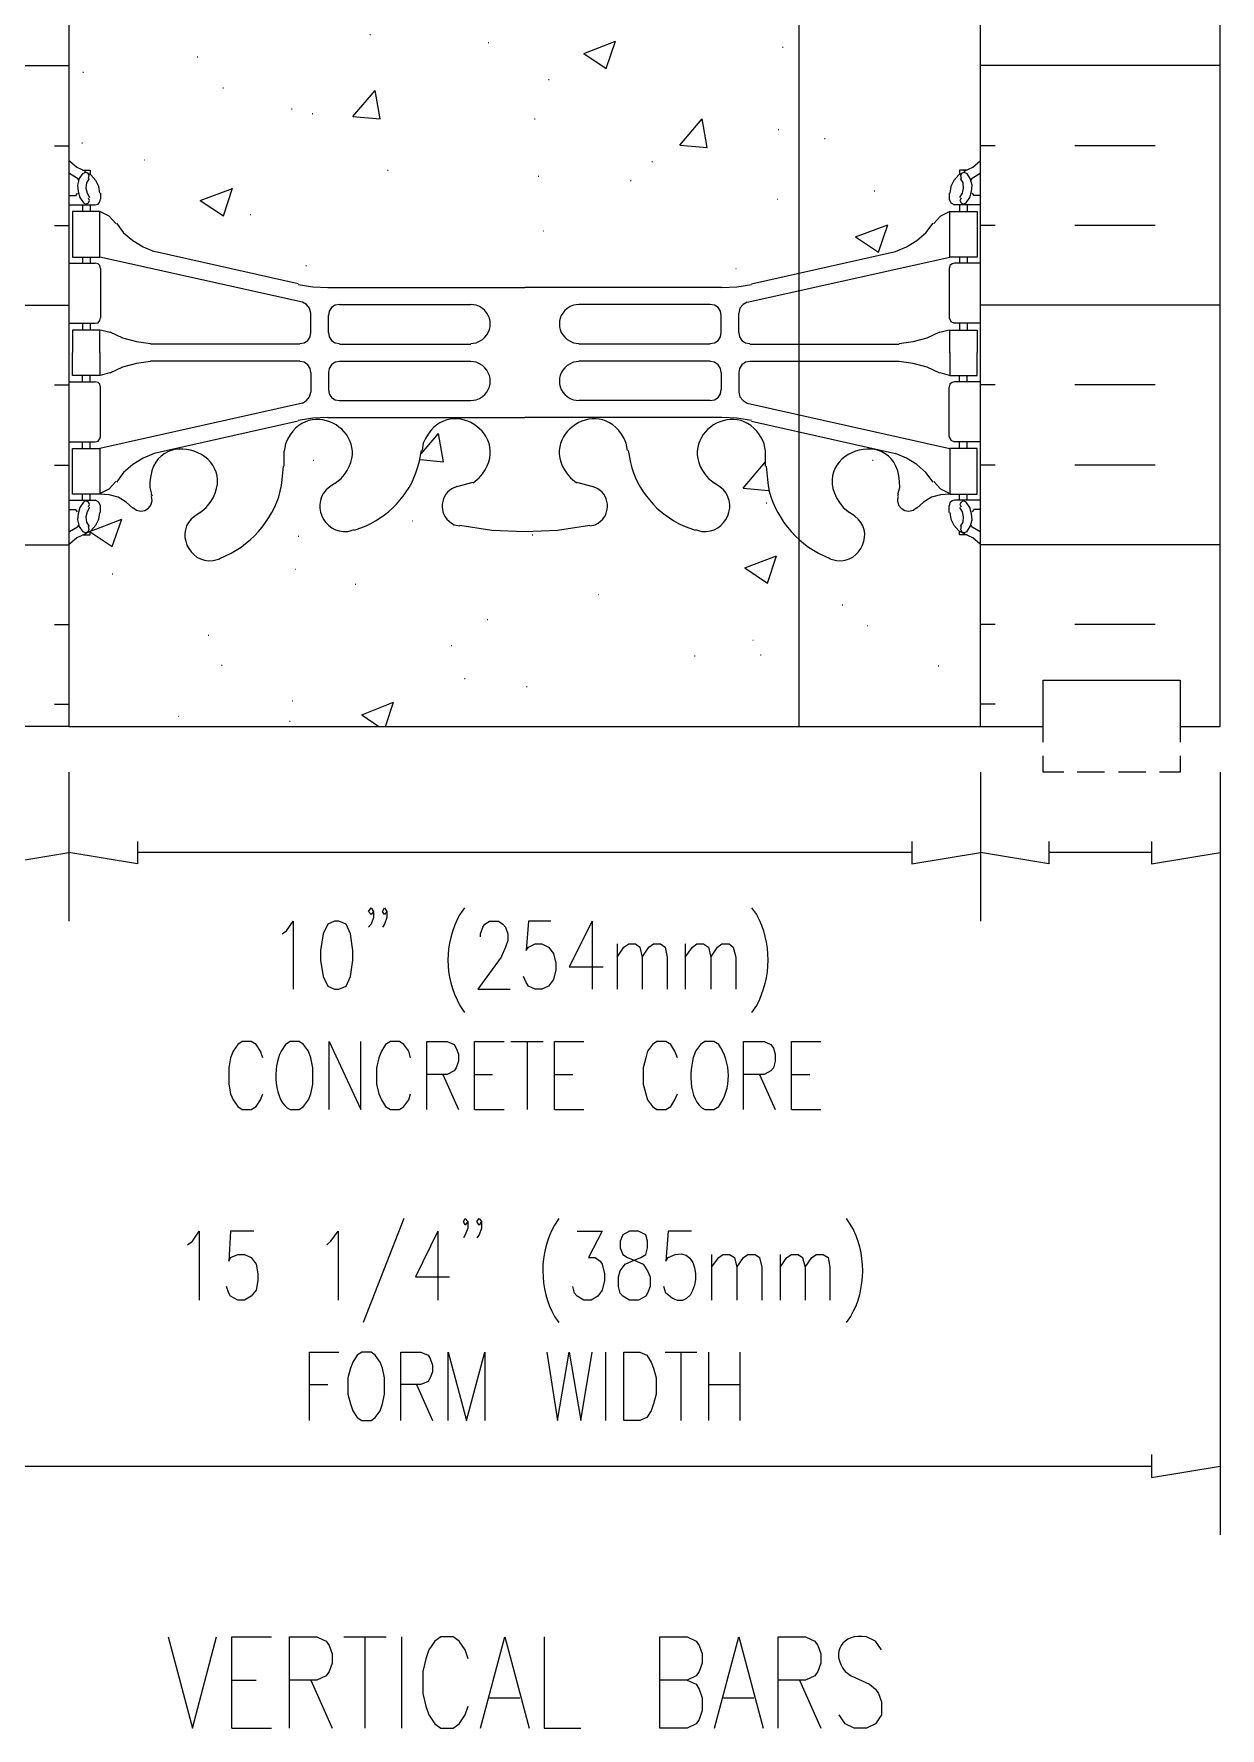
# Model space of a CAD drawing. Header units: millimetres. Extents: x 14 to 201, y 16 to 268.
# Drawn here: x 43.9 to 85.2, y 73.6 to 132.5 of the extents above; entities that cross this region are included whole.
import ezdxf

# ---------------------------------------------------------------- set-up
doc = ezdxf.new("R2010")
doc.units = ezdxf.units.MM
doc.layers.get('0').update_dxf_attribs({"linetype": 'CONTINUOUS'})

msp = doc.modelspace()

# ---------------------------------------------------------------- linework, layer by layer
at = {"color": 0}
for p, q in [((70.5693, 222.736), (70.5693, 108.436)), ((45.1485, 165.586), (45.1485, 108.416)), ((76.8985, 108.416), (76.8985, 165.586)), ((85.2385, 108.416), (85.2385, 165.586)), ((45.1693, 128.101), (45.4244, 127.889)), ((76.623, 127.889), (76.878, 128.101)), ((45.1693, 127.678), (45.4448, 127.508)), ((45.4244, 127.889), (45.7207, 127.742)), ((45.4875, 127.423), (45.4448, 127.508)), ((45.5083, 127.486), (45.4448, 127.254)), ((45.635, 127.678), (45.5083, 127.486)), ((45.6145, 127.783), (45.8886, 127.783)), ((45.7207, 127.699), (45.6145, 127.656)), ((45.9109, 127.613), (45.6985, 127.719)), ((45.8047, 127.678), (45.7207, 127.699)), ((45.8474, 127.486), (45.762, 127.339)), ((45.8474, 127.593), (45.8047, 127.678)), ((45.8251, 127.486), (45.8474, 127.593)), ((45.8886, 127.783), (45.8886, 127.656)), ((46.0802, 127.423), (45.9109, 127.613)), ((46.1864, 127.212), (46.0802, 127.423)), ((75.9672, 127.423), (75.861, 127.212)), ((76.1365, 127.613), (75.9672, 127.423)), ((76.3489, 127.719), (76.1365, 127.613)), ((76.4328, 127.783), (76.1573, 127.783)), ((76.1573, 127.783), (76.1573, 127.656)), ((76.2427, 127.678), (76.2, 127.593)), ((76.2, 127.593), (76.2208, 127.486)), ((76.284, 127.339), (76.2, 127.486)), ((76.3266, 127.699), (76.2427, 127.678)), ((76.3266, 127.742), (76.623, 127.889)), ((76.4328, 127.656), (76.3266, 127.699)), ((76.539, 127.486), (76.4124, 127.678)), ((76.6025, 127.254), (76.539, 127.486)), ((76.6025, 127.508), (76.5598, 127.423)), ((76.6025, 127.508), (76.878, 127.678)), ((45.1485, 126.894), (45.4021, 126.894)), ((45.4021, 126.916), (45.4448, 126.979)), ((45.4448, 127.254), (45.4656, 127.043)), ((45.4656, 127.043), (45.5291, 126.831)), ((45.5291, 126.831), (45.6572, 126.64)), ((45.762, 127.339), (45.7412, 127.149)), ((45.7412, 127.149), (45.7839, 126.979)), ((45.7839, 126.979), (45.8682, 126.831)), ((45.8682, 126.724), (45.8251, 126.81)), ((46.2276, 126.979), (46.1864, 127.212)), ((46.2499, 126.979), (46.2499, 126.767)), ((75.7975, 126.979), (75.7975, 126.767)), ((75.861, 127.212), (75.8197, 126.979)), ((76.1792, 126.831), (76.2635, 126.979)), ((76.2208, 126.81), (76.1792, 126.724)), ((76.2635, 126.979), (76.3062, 127.149)), ((76.3062, 127.149), (76.284, 127.339)), ((76.3901, 126.64), (76.5168, 126.831)), ((76.5168, 126.831), (76.5803, 127.043)), ((76.5803, 127.043), (76.6025, 127.254)), ((76.6025, 126.979), (76.6452, 126.916)), ((76.8985, 126.894), (76.6452, 126.894)), ((45.1485, 126.577), (46.0583, 126.577)), ((46.2276, 126.344), (45.2755, 126.344)), ((45.2755, 126.344), (45.2755, 124.757)), ((45.6145, 126.577), (45.6145, 126.344)), ((45.6572, 126.64), (45.7412, 126.597)), ((45.7412, 126.597), (45.8251, 126.64)), ((45.8251, 126.64), (45.8682, 126.724)), ((45.8886, 126.577), (45.8886, 126.344)), ((46.0583, 126.577), (46.1641, 126.597)), ((46.1641, 126.597), (46.2276, 126.683)), ((46.2276, 126.683), (46.2499, 126.767)), ((46.2276, 124.757), (46.2276, 126.344)), ((46.5459, 126.175), (46.2276, 126.344)), ((75.8197, 126.344), (75.5015, 126.175)), ((75.7975, 126.767), (75.861, 126.64)), ((75.8197, 124.757), (75.8197, 126.344)), ((75.8197, 126.344), (76.7719, 126.344)), ((75.861, 126.64), (75.9876, 126.577)), ((76.8985, 126.577), (75.9876, 126.577)), ((76.1573, 126.577), (76.1573, 126.344)), ((76.1792, 126.724), (76.2208, 126.64)), ((76.2208, 126.64), (76.3062, 126.597)), ((76.3062, 126.597), (76.3901, 126.64)), ((76.4328, 126.577), (76.4328, 126.344)), ((76.7719, 126.344), (76.7719, 124.757)), ((46.779, 125.921), (46.5459, 126.175)), ((46.7995, 125.942), (47.0531, 125.603)), ((74.9928, 125.603), (75.2479, 125.942)), ((75.5015, 126.175), (75.2683, 125.921)), ((47.0531, 125.603), (47.3714, 125.329)), ((47.3714, 125.329), (47.7312, 125.116)), ((47.7312, 125.116), (48.1115, 124.947)), ((73.9345, 124.947), (74.3162, 125.116)), ((74.3162, 125.116), (74.676, 125.329)), ((74.676, 125.329), (74.9928, 125.603)), ((45.1485, 124.544), (46.0583, 124.544)), ((45.2755, 124.757), (46.2276, 124.757)), ((45.6145, 124.757), (45.6145, 124.544)), ((45.8886, 124.757), (45.8886, 124.544)), ((46.1641, 124.524), (46.0583, 124.544)), ((46.2276, 124.46), (46.1641, 124.524)), ((53.2765, 123.19), (46.2276, 124.757)), ((46.2499, 124.354), (46.2276, 124.46)), ((53.129, 123.825), (48.1115, 124.947)), ((68.7709, 123.19), (75.8197, 124.757)), ((68.9183, 123.825), (73.9345, 124.947)), ((75.8197, 124.46), (75.7975, 124.354)), ((76.7719, 124.757), (75.8197, 124.757)), ((75.9037, 124.524), (75.8197, 124.46)), ((75.9876, 124.544), (75.9037, 124.524)), ((76.8985, 124.544), (75.9876, 124.544)), ((76.1573, 124.757), (76.1573, 124.544)), ((76.4328, 124.757), (76.4328, 124.544)), ((46.2499, 124.354), (46.2499, 122.64)), ((75.7975, 124.354), (75.7975, 122.64)), ((53.129, 123.804), (53.636, 123.719)), ((53.636, 123.719), (54.1651, 123.698)), ((54.1651, 123.698), (61.0235, 123.698)), ((67.8822, 123.698), (61.0235, 123.698)), ((67.8822, 123.698), (68.4114, 123.719)), ((68.4114, 123.719), (68.9183, 123.804)), ((53.425, 123.106), (53.2765, 123.19)), ((53.5298, 122.979), (53.425, 123.106)), ((53.5725, 122.809), (53.5298, 122.979)), ((53.5725, 122.131), (53.5725, 122.809)), ((54.2078, 122.873), (54.1874, 122.724)), ((54.1874, 122.131), (54.1874, 122.724)), ((54.1874, 122.154), (54.1874, 122.703)), ((54.2918, 123), (54.2078, 122.873)), ((54.4202, 123.083), (54.2918, 123)), ((54.5677, 123.106), (54.4202, 123.083)), ((54.5677, 123.106), (59.14, 123.106)), ((59.3302, 123.083), (59.14, 123.106)), ((62.9073, 123.106), (62.7172, 123.083)), ((67.4797, 123.106), (62.9073, 123.106)), ((67.6271, 123.083), (67.4797, 123.106)), ((67.7541, 123), (67.6271, 123.083)), ((67.8395, 122.873), (67.7541, 123)), ((67.86, 122.724), (67.8395, 122.873)), ((67.86, 122.131), (67.86, 122.724)), ((67.86, 122.154), (67.86, 122.703)), ((68.5161, 122.979), (68.4749, 122.809)), ((68.4749, 122.131), (68.4749, 122.809)), ((68.6223, 123.106), (68.5161, 122.979)), ((68.7709, 123.19), (68.6223, 123.106)), ((45.1485, 122.45), (46.0583, 122.45)), ((46.2276, 122.217), (45.2755, 122.217)), ((45.2755, 122.217), (45.2755, 121.433)), ((45.6145, 122.45), (45.6145, 122.217)), ((45.8886, 122.45), (45.8886, 122.217)), ((46.0583, 122.45), (46.1641, 122.47)), ((46.1641, 122.47), (46.2276, 122.554)), ((46.2276, 122.554), (46.2499, 122.64)), ((46.2276, 121.433), (46.2276, 122.217)), ((46.5667, 122.131), (46.2499, 122.217)), ((46.5667, 122.154), (47.0119, 121.941)), ((53.552, 121.984), (53.5725, 122.131)), ((54.1874, 122.131), (54.2078, 121.984)), ((67.8395, 121.984), (67.86, 122.131)), ((68.4749, 122.131), (68.4953, 121.984)), ((75.0355, 121.941), (75.4807, 122.154)), ((75.7975, 122.217), (75.4807, 122.131)), ((75.7975, 122.64), (75.861, 122.513)), ((75.8197, 121.433), (75.8197, 122.217)), ((75.8197, 122.217), (76.7719, 122.217)), ((75.861, 122.513), (75.9876, 122.45)), ((76.8985, 122.45), (75.9876, 122.45)), ((76.1573, 122.45), (76.1573, 122.217)), ((76.4328, 122.45), (76.4328, 122.217)), ((76.7719, 122.217), (76.7719, 121.433)), ((47.0119, 121.941), (47.4984, 121.815)), ((47.4984, 121.815), (47.9848, 121.751)), ((53.1922, 121.729), (47.9848, 121.729)), ((53.1922, 121.751), (53.3396, 121.772)), ((53.3396, 121.772), (53.4666, 121.857)), ((53.4666, 121.857), (53.552, 121.984)), ((54.2078, 121.984), (54.2918, 121.857)), ((54.2918, 121.857), (54.4202, 121.772)), ((54.4202, 121.772), (54.5677, 121.751)), ((54.5677, 121.729), (59.14, 121.729)), ((59.14, 121.751), (59.3302, 121.772)), ((62.7172, 121.772), (62.9073, 121.751)), ((67.4797, 121.729), (62.9073, 121.729)), ((67.4797, 121.751), (67.6271, 121.772)), ((67.6271, 121.772), (67.7541, 121.857)), ((67.7541, 121.857), (67.8395, 121.984)), ((68.4953, 121.984), (68.5793, 121.857)), ((68.5793, 121.857), (68.7077, 121.772)), ((68.7077, 121.772), (68.8552, 121.751)), ((68.8552, 121.729), (74.0625, 121.729)), ((74.0625, 121.751), (74.549, 121.815)), ((74.549, 121.815), (75.0355, 121.941)), ((45.2755, 120.629), (45.2755, 121.433)), ((46.2276, 121.433), (46.2276, 120.629)), ((47.0119, 120.926), (46.5667, 120.713)), ((47.4984, 121.053), (47.0119, 120.926)), ((47.9848, 121.116), (47.4984, 121.053)), ((53.1922, 121.136), (47.9848, 121.136)), ((53.3396, 121.095), (53.1922, 121.116)), ((53.4666, 121.01), (53.3396, 121.095)), ((53.552, 120.883), (53.4666, 121.01)), ((54.2918, 121.01), (54.2078, 120.883)), ((54.4202, 121.095), (54.2918, 121.01)), ((54.5677, 121.116), (54.4202, 121.095)), ((54.5677, 121.136), (59.14, 121.136)), ((59.3302, 121.095), (59.14, 121.116)), ((62.9073, 121.116), (62.7172, 121.095)), ((67.4797, 121.136), (62.9073, 121.136)), ((67.6271, 121.095), (67.4797, 121.116)), ((67.7541, 121.01), (67.6271, 121.095)), ((67.8395, 120.883), (67.7541, 121.01)), ((68.5793, 121.01), (68.4953, 120.883)), ((68.7077, 121.095), (68.5793, 121.01)), ((68.8552, 121.116), (68.7077, 121.095)), ((68.8552, 121.136), (74.0625, 121.136)), ((74.549, 121.053), (74.0625, 121.116)), ((75.0355, 120.926), (74.549, 121.053)), ((75.4807, 120.713), (75.0355, 120.926)), ((75.8197, 121.433), (75.8197, 120.629)), ((76.7719, 120.629), (76.7719, 121.433)), ((45.1485, 120.417), (46.0583, 120.417)), ((46.2276, 120.629), (45.2755, 120.629)), ((45.6145, 120.417), (45.6145, 120.629)), ((45.8886, 120.417), (45.8886, 120.629)), ((46.1641, 120.396), (46.0583, 120.417)), ((46.2276, 120.333), (46.1641, 120.396)), ((46.2499, 120.227), (46.2276, 120.333)), ((46.2499, 120.65), (46.5667, 120.734)), ((53.5725, 120.734), (53.552, 120.883)), ((53.5725, 120.734), (53.5725, 120.057)), ((54.2078, 120.883), (54.1874, 120.734)), ((54.1874, 120.734), (54.1874, 120.142)), ((54.1874, 120.713), (54.1874, 120.164)), ((67.86, 120.734), (67.8395, 120.883)), ((67.86, 120.734), (67.86, 120.142)), ((67.86, 120.713), (67.86, 120.164)), ((68.4953, 120.883), (68.4749, 120.734)), ((68.4749, 120.734), (68.4749, 120.057)), ((75.4807, 120.734), (75.7975, 120.65)), ((75.8197, 120.333), (75.7975, 120.227)), ((75.8197, 120.629), (76.7719, 120.629)), ((75.9037, 120.396), (75.8197, 120.333)), ((75.9876, 120.417), (75.9037, 120.396)), ((76.8985, 120.417), (75.9876, 120.417)), ((76.1573, 120.417), (76.1573, 120.629)), ((76.4328, 120.417), (76.4328, 120.629)), ((46.2499, 118.513), (46.2499, 120.227)), ((53.2765, 119.676), (53.425, 119.761)), ((53.425, 119.761), (53.5298, 119.888)), ((53.5298, 119.888), (53.5725, 120.057)), ((54.1874, 120.142), (54.2078, 119.994)), ((54.2078, 119.994), (54.2918, 119.867)), ((54.2918, 119.867), (54.4202, 119.782)), ((54.4202, 119.782), (54.5677, 119.761)), ((54.5677, 119.761), (59.14, 119.761)), ((59.14, 119.761), (59.3302, 119.782)), ((62.7172, 119.782), (62.9073, 119.761)), ((67.4797, 119.761), (62.9073, 119.761)), ((67.4797, 119.761), (67.6271, 119.782)), ((67.6271, 119.782), (67.7541, 119.867)), ((67.7541, 119.867), (67.8395, 119.994)), ((67.8395, 119.994), (67.86, 120.142)), ((68.4749, 120.057), (68.5161, 119.888)), ((68.5161, 119.888), (68.6223, 119.761)), ((68.6223, 119.761), (68.7709, 119.676)), ((75.7975, 118.513), (75.7975, 120.227)), ((53.2765, 119.676), (46.2276, 118.088)), ((53.636, 119.146), (53.129, 119.063)), ((54.1651, 119.169), (53.636, 119.146)), ((54.1651, 119.169), (61.0235, 119.169)), ((67.8822, 119.169), (61.0235, 119.169)), ((68.4114, 119.146), (67.8822, 119.169)), ((68.9183, 119.063), (68.4114, 119.146)), ((68.7709, 119.676), (75.8197, 118.088)), ((53.129, 119.042), (48.1115, 117.92)), ((68.9183, 119.042), (73.9345, 117.92)), ((45.1485, 118.321), (46.0583, 118.321)), ((45.2755, 118.088), (46.2276, 118.088)), ((45.2755, 116.501), (45.2755, 118.088)), ((45.6145, 118.088), (45.6145, 118.321)), ((45.8886, 118.088), (45.8886, 118.321)), ((46.0583, 118.321), (46.1641, 118.343)), ((46.1641, 118.343), (46.2276, 118.427)), ((46.2276, 118.427), (46.2499, 118.513)), ((46.2276, 118.088), (46.2276, 116.501)), ((52.6838, 118.258), (52.6411, 118.004)), ((52.6411, 117.475), (52.6411, 118.004)), ((57.3401, 117.602), (57.4255, 118.025)), ((57.489, 118.28), (57.4463, 118.025)), ((64.601, 118.025), (64.5583, 118.28)), ((64.6218, 118.025), (64.7072, 117.602)), ((69.4048, 118.004), (69.3635, 118.258)), ((69.4048, 117.475), (69.4048, 118.004)), ((75.7975, 118.513), (75.861, 118.384)), ((76.7719, 118.088), (75.8197, 118.088)), ((75.8197, 118.088), (75.8197, 116.501)), ((75.861, 118.384), (75.9876, 118.321)), ((76.8985, 118.321), (75.9876, 118.321)), ((76.1573, 118.088), (76.1573, 118.321)), ((76.4328, 118.088), (76.4328, 118.321)), ((76.7719, 116.501), (76.7719, 118.088)), ((47.3714, 117.538), (47.0531, 117.263)), ((47.7312, 117.751), (47.3714, 117.538)), ((48.1115, 117.92), (47.7312, 117.751)), ((52.5776, 117.009), (52.6203, 117.475)), ((69.427, 117.475), (69.4697, 117.009)), ((74.3162, 117.751), (73.9345, 117.92)), ((74.676, 117.538), (74.3162, 117.751)), ((74.9928, 117.263), (74.676, 117.538)), ((46.5459, 116.692), (46.779, 116.946)), ((47.0531, 117.263), (46.7995, 116.925)), ((54.4202, 116.882), (54.2286, 116.756)), ((54.4202, 116.882), (54.6308, 117.052)), ((58.6535, 116.776), (58.4839, 116.692)), ((58.6535, 116.776), (59.224, 116.925)), ((59.224, 116.903), (59.436, 117.072)), ((62.611, 117.072), (62.822, 116.903)), ((62.822, 116.925), (63.3938, 116.776)), ((63.5635, 116.692), (63.3938, 116.776)), ((67.4165, 117.052), (67.6271, 116.882)), ((67.8173, 116.756), (67.6271, 116.882)), ((75.2479, 116.925), (74.9928, 117.263)), ((75.2683, 116.946), (75.5015, 116.692)), ((45.1485, 116.29), (46.0583, 116.29)), ((46.2276, 116.501), (45.2755, 116.501)), ((45.6572, 116.227), (45.5291, 116.036)), ((45.6145, 116.29), (45.6145, 116.501)), ((45.7412, 116.268), (45.6572, 116.227)), ((45.8251, 116.227), (45.7412, 116.268)), ((45.8682, 116.141), (45.8251, 116.227)), ((45.8886, 116.29), (45.8886, 116.501)), ((46.1864, 116.227), (46.0583, 116.29)), ((46.2499, 116.1), (46.1864, 116.227)), ((46.2276, 116.523), (46.5459, 116.692)), ((46.5459, 116.48), (46.2276, 116.501)), ((46.863, 116.396), (46.5459, 116.48)), ((47.1385, 116.227), (46.863, 116.396)), ((47.3714, 116.014), (47.1385, 116.227)), ((47.964, 116.733), (48.0275, 116.501)), ((48.0053, 116.501), (48.048, 116.437)), ((48.0053, 116.12), (48.048, 116.268)), ((48.048, 116.268), (48.0275, 116.417)), ((74.0406, 116.501), (73.9994, 116.437)), ((74.0198, 116.417), (73.9994, 116.268)), ((73.9994, 116.268), (74.0406, 116.12)), ((74.0198, 116.501), (74.0833, 116.733)), ((74.9088, 116.227), (74.676, 116.014)), ((75.1844, 116.396), (74.9088, 116.227)), ((75.5015, 116.48), (75.1844, 116.396)), ((75.5015, 116.692), (75.8197, 116.523)), ((75.8197, 116.501), (75.5015, 116.48)), ((75.8197, 116.204), (75.7975, 116.1)), ((75.8197, 116.501), (76.7719, 116.501)), ((75.9037, 116.268), (75.8197, 116.204)), ((75.9876, 116.29), (75.9037, 116.268)), ((76.8985, 116.29), (75.9876, 116.29)), ((76.1573, 116.29), (76.1573, 116.501)), ((76.2208, 116.227), (76.1792, 116.141)), ((76.3062, 116.268), (76.2208, 116.227)), ((76.3901, 116.227), (76.3062, 116.268)), ((76.5168, 116.036), (76.3901, 116.227)), ((76.4328, 116.29), (76.4328, 116.501)), ((45.1485, 115.971), (45.4021, 115.971)), ((45.4448, 115.888), (45.4021, 115.951)), ((45.4656, 115.824), (45.4448, 115.612)), ((45.4448, 115.612), (45.5083, 115.379)), ((45.5291, 116.036), (45.4656, 115.824)), ((45.7839, 115.888), (45.7412, 115.718)), ((45.7412, 115.718), (45.762, 115.528)), ((45.8682, 116.036), (45.7839, 115.888)), ((45.8251, 116.057), (45.8682, 116.141)), ((46.0802, 115.422), (46.1864, 115.634)), ((46.1864, 115.634), (46.2276, 115.867)), ((46.2499, 115.867), (46.2499, 116.1)), ((47.3714, 116.036), (47.4984, 115.951)), ((47.4984, 115.951), (47.6458, 115.908)), ((47.6458, 115.908), (47.7943, 115.93)), ((47.7943, 115.93), (47.9213, 116.014)), ((47.9213, 116.014), (48.0053, 116.12)), ((49.7209, 115.867), (49.5293, 115.739)), ((49.7209, 115.867), (49.9318, 116.036)), ((72.1155, 116.036), (72.3265, 115.867)), ((72.5166, 115.739), (72.3265, 115.867)), ((74.0406, 116.12), (74.126, 116.014)), ((74.126, 116.014), (74.2527, 115.93)), ((74.2527, 115.93), (74.4001, 115.908)), ((74.4001, 115.908), (74.549, 115.951)), ((74.549, 115.951), (74.676, 116.036)), ((75.7975, 115.867), (75.7975, 116.1)), ((75.8197, 115.867), (75.861, 115.634)), ((75.861, 115.634), (75.9672, 115.422)), ((76.1792, 116.141), (76.2208, 116.057)), ((76.2635, 115.888), (76.1792, 116.036)), ((76.3062, 115.718), (76.2635, 115.888)), ((76.284, 115.528), (76.3062, 115.718)), ((76.5803, 115.824), (76.5168, 116.036)), ((76.539, 115.379), (76.6025, 115.612)), ((76.6025, 115.612), (76.5803, 115.824)), ((76.6452, 115.951), (76.6025, 115.888)), ((76.8985, 115.971), (76.6452, 115.971)), ((45.4448, 115.358), (45.1693, 115.189)), ((45.7207, 115.125), (45.4244, 114.978)), ((45.4448, 115.358), (45.4875, 115.442)), ((45.5083, 115.379), (45.635, 115.189)), ((45.6145, 115.209), (45.7207, 115.168)), ((45.6145, 115.083), (45.8886, 115.083)), ((45.6985, 115.125), (45.9109, 115.232)), ((45.7207, 115.168), (45.8047, 115.189)), ((45.762, 115.528), (45.8474, 115.379)), ((45.8047, 115.189), (45.8474, 115.274)), ((45.8474, 115.274), (45.8251, 115.379)), ((45.8886, 115.083), (45.8886, 115.209)), ((45.9109, 115.232), (46.0802, 115.422)), ((54.864, 115.209), (55.0968, 115.274)), ((55.0968, 115.252), (55.499, 115.401)), ((58.5682, 115.442), (58.7583, 115.401)), ((58.7583, 115.422), (59.8798, 115.252)), ((59.8798, 115.252), (61.0235, 115.209)), ((61.0235, 115.209), (62.1661, 115.252)), ((62.1661, 115.252), (63.2876, 115.422)), ((63.2876, 115.401), (63.4792, 115.442)), ((66.5484, 115.401), (66.9505, 115.252)), ((66.9505, 115.274), (67.1834, 115.209)), ((75.9672, 115.422), (76.1365, 115.232)), ((76.1365, 115.232), (76.3489, 115.125)), ((76.1573, 115.083), (76.1573, 115.209)), ((76.4328, 115.083), (76.1573, 115.083)), ((76.2, 115.379), (76.284, 115.528)), ((76.2208, 115.379), (76.2, 115.274)), ((76.2, 115.274), (76.2427, 115.189)), ((76.2427, 115.189), (76.3266, 115.168)), ((76.3266, 115.168), (76.4328, 115.209)), ((76.623, 114.978), (76.3266, 115.125)), ((76.4124, 115.189), (76.539, 115.379)), ((76.5598, 115.442), (76.6025, 115.358)), ((76.878, 115.189), (76.6025, 115.358)), ((45.4244, 114.978), (45.1693, 114.766)), ((50.377, 114.257), (50.8, 114.449)), ((71.2474, 114.449), (71.6703, 114.257)), ((76.878, 114.766), (76.623, 114.978)), ((50.1646, 114.194), (50.3975, 114.257)), ((71.6499, 114.257), (71.8827, 114.194)), ((79.0787, 108.416), (79.0787, 110.024)), ((79.0787, 110.024), (83.8412, 110.024)), ((83.8412, 110.024), (83.8412, 108.416)), ((45.1485, 108.416), (42.9687, 108.416)), ((76.8985, 108.416), (79.0787, 108.416)), ((79.0787, 107.866), (79.0787, 108.416)), ((83.8412, 108.416), (85.2385, 108.416)), ((83.8412, 108.416), (83.8412, 107.866)), ((79.0787, 106.828), (79.0787, 107.4)), ((83.8412, 107.4), (83.8412, 106.828)), ((45.1485, 106.828), (45.1485, 101.643)), ((45.1485, 106.828), (45.1485, 101.643)), ((76.8985, 106.828), (76.8985, 101.643)), ((76.8985, 106.828), (76.8985, 101.643)), ((79.798, 106.828), (79.0787, 106.828)), ((81.2161, 106.828), (80.264, 106.828)), ((82.6562, 106.828), (81.704, 106.828)), ((83.8412, 106.828), (83.1219, 106.828)), ((85.2385, 106.828), (85.2385, 101.643)), ((85.2385, 106.828), (85.2385, 80.2845)), ((47.541, 104.415), (47.541, 103.633)), ((74.5063, 104.415), (74.5063, 103.633)), ((79.2688, 104.415), (79.2688, 103.633)), ((82.8463, 104.415), (82.8463, 103.633)), ((42.7785, 103.633), (45.1485, 104.033)), ((47.541, 103.633), (45.1485, 104.033)), ((74.5063, 104.033), (47.541, 104.033)), ((74.5063, 103.633), (76.8985, 104.033)), ((79.2688, 103.633), (76.8985, 104.033)), ((82.8463, 104.033), (79.2688, 104.033)), ((82.8463, 103.633), (85.2385, 104.033)), ((55.5833, 101.98), (55.6687, 102.108)), ((55.6687, 102.108), (55.7526, 101.98)), ((56.0709, 101.98), (56.1344, 102.108)), ((56.1344, 102.108), (56.2183, 101.98)), ((58.9276, 102.108), (58.7583, 101.876)), ((68.9183, 102.108), (69.088, 101.876)), ((52.7265, 101.304), (52.9594, 101.643)), ((52.9594, 101.643), (52.9594, 99.271)), ((54.1651, 101.537), (53.9958, 101.197)), ((54.398, 101.643), (54.1651, 101.537)), ((54.5469, 101.643), (54.398, 101.643)), ((54.8005, 101.537), (54.5469, 101.643)), ((54.9494, 101.197), (54.8005, 101.537)), ((55.6687, 101.876), (55.5833, 101.98)), ((55.6687, 101.537), (55.5833, 101.431)), ((55.7526, 101.98), (55.6687, 101.876)), ((55.7526, 101.769), (55.6687, 101.537)), ((55.7526, 101.98), (55.7526, 101.769)), ((56.1344, 101.876), (56.0709, 101.98)), ((56.1344, 101.537), (56.0709, 101.431)), ((56.2183, 101.98), (56.1344, 101.876)), ((56.2183, 101.769), (56.1344, 101.537)), ((56.2183, 101.98), (56.2183, 101.769)), ((59.479, 101.197), (59.563, 101.431)), ((59.563, 101.431), (59.6265, 101.537)), ((59.6265, 101.537), (59.7958, 101.643)), ((59.7958, 101.643), (60.1126, 101.643)), ((60.1126, 101.643), (60.2615, 101.537)), ((60.2615, 101.537), (60.3458, 101.431)), ((60.3458, 101.431), (60.4312, 101.197)), ((61.1505, 101.643), (61.0665, 100.626)), ((61.9333, 101.643), (61.1505, 101.643)), ((63.3734, 101.643), (62.5683, 100.055)), ((63.3734, 101.643), (63.3734, 99.271)), ((52.5776, 101.197), (52.7265, 101.304)), ((53.9958, 101.197), (53.9115, 100.626)), ((55.0333, 100.626), (54.9494, 101.197)), ((59.479, 101.092), (59.479, 101.197)), ((60.4312, 100.965), (60.3458, 100.732)), ((60.4312, 101.197), (60.4312, 100.965)), ((61.1505, 100.732), (61.3833, 100.858)), ((61.3833, 100.858), (61.6162, 100.858)), ((61.6162, 100.858), (61.849, 100.732)), ((64.2415, 100.858), (64.2415, 99.271)), ((64.4744, 100.732), (64.6423, 100.858)), ((64.6423, 100.858), (64.8751, 100.858)), ((64.8751, 100.858), (65.024, 100.732)), ((65.3411, 100.732), (65.5105, 100.858)), ((65.5105, 100.858), (65.7433, 100.858)), ((65.7433, 100.858), (65.913, 100.732)), ((66.6115, 100.858), (66.6115, 99.271)), ((66.8651, 100.732), (67.014, 100.858)), ((67.014, 100.858), (67.2469, 100.858)), ((67.2469, 100.858), (67.4165, 100.732)), ((67.7333, 100.732), (67.8822, 100.858)), ((67.8822, 100.858), (68.1359, 100.858)), ((68.1359, 100.858), (68.2833, 100.732)), ((53.9115, 100.626), (53.9115, 100.288)), ((53.9115, 100.288), (53.9958, 99.7162)), ((54.9494, 99.7162), (55.0333, 100.288)), ((55.0333, 100.288), (55.0333, 100.626)), ((60.1984, 100.393), (59.3933, 99.271)), ((60.3458, 100.732), (60.1984, 100.393)), ((61.0665, 100.626), (61.1505, 100.732)), ((61.849, 100.732), (62.0187, 100.521)), ((62.0187, 100.521), (62.1026, 100.182)), ((64.2415, 100.393), (64.4744, 100.732)), ((65.024, 100.732), (65.1083, 100.393)), ((65.1083, 100.393), (65.3411, 100.732)), ((65.1083, 100.393), (65.1083, 99.271)), ((65.913, 100.732), (65.9765, 100.393)), ((65.9765, 100.393), (65.9765, 99.271)), ((66.6115, 100.393), (66.8651, 100.732)), ((67.4165, 100.732), (67.5005, 100.393)), ((67.5005, 100.393), (67.7333, 100.732)), ((67.5005, 100.393), (67.5005, 99.271)), ((68.2833, 100.732), (68.3687, 100.393)), ((68.3687, 100.393), (68.3687, 99.271)), ((53.9958, 99.7162), (54.1651, 99.3771)), ((54.8005, 99.3771), (54.9494, 99.7162)), ((61.0665, 99.5041), (60.9808, 99.7162)), ((62.1026, 99.949), (62.0187, 99.61)), ((62.1026, 100.182), (62.1026, 99.949)), ((62.5683, 100.055), (63.7536, 100.055)), ((54.1651, 99.3771), (54.398, 99.271)), ((54.398, 99.271), (54.5469, 99.271)), ((54.5469, 99.271), (54.8005, 99.3771)), ((59.3933, 99.271), (60.5151, 99.271)), ((61.1505, 99.3771), (61.0665, 99.5041)), ((61.3833, 99.271), (61.1505, 99.3771)), ((61.6162, 99.271), (61.3833, 99.271)), ((61.849, 99.3771), (61.6162, 99.271)), ((62.0187, 99.61), (61.849, 99.3771)), ((58.7583, 98.7005), (58.9276, 98.4677)), ((69.088, 98.7005), (68.9183, 98.4677)), ((51.0328, 97.3459), (50.8635, 97.113)), ((51.1803, 97.4506), (51.0328, 97.3459)), ((51.4985, 97.4506), (51.1803, 97.4506)), ((51.6682, 97.3459), (51.4985, 97.4506)), ((51.8156, 97.113), (51.6682, 97.3459)), ((52.6838, 97.3459), (52.5364, 97.113)), ((52.8532, 97.4506), (52.6838, 97.3459)), ((53.1703, 97.4506), (52.8532, 97.4506)), ((53.3192, 97.3459), (53.1703, 97.4506)), ((53.4885, 97.113), (53.3192, 97.3459)), ((54.2078, 95.0807), (54.2078, 97.4506)), ((54.2078, 97.4506), (55.3089, 95.0807)), ((55.3089, 95.0807), (55.3089, 97.4506)), ((56.1756, 97.3459), (56.0282, 97.113)), ((56.3453, 97.4506), (56.1756, 97.3459)), ((56.6635, 97.4506), (56.3453, 97.4506)), ((56.811, 97.3459), (56.6635, 97.4506)), ((56.9807, 97.113), (56.811, 97.3459)), ((57.6157, 95.0807), (57.6157, 97.4506)), ((57.6157, 97.4506), (58.3145, 97.4506)), ((58.3145, 97.4506), (58.5682, 97.3459)), ((58.5682, 97.3459), (58.6313, 97.2178)), ((59.2667, 95.0807), (59.2667, 97.4506)), ((59.2667, 97.4506), (60.3042, 97.4506)), ((60.5374, 97.4506), (61.6589, 97.4506)), ((61.1078, 97.4506), (61.1078, 95.0807)), ((62.0614, 95.0807), (62.0614, 97.4506)), ((62.0614, 97.4506), (63.077, 97.4506)), ((65.4678, 97.3459), (65.2999, 97.113)), ((65.6167, 97.4506), (65.4678, 97.3459)), ((65.9335, 97.4506), (65.6167, 97.4506)), ((66.1031, 97.3459), (65.9335, 97.4506)), ((66.252, 97.113), (66.1031, 97.3459)), ((67.1407, 97.3459), (66.9713, 97.113)), ((67.2881, 97.4506), (67.1407, 97.3459)), ((67.6067, 97.4506), (67.2881, 97.4506)), ((67.776, 97.3459), (67.6067, 97.4506)), ((68.6428, 95.0807), (68.6428, 97.4506)), ((68.6428, 97.4506), (69.3635, 97.4506)), ((69.3635, 97.4506), (69.5964, 97.3459)), ((69.5964, 97.3459), (69.6807, 97.2178)), ((70.3157, 95.0807), (70.3157, 97.4506)), ((70.3157, 97.4506), (71.3313, 97.4506)), ((50.7792, 96.8802), (50.716, 96.5412)), ((50.8635, 97.113), (50.7792, 96.8802)), ((51.901, 96.8802), (51.8156, 97.113)), ((53.5725, 96.8802), (53.4885, 97.113)), ((53.636, 96.5412), (53.5725, 96.8802)), ((55.9428, 96.8802), (55.8588, 96.5412)), ((56.0282, 97.113), (55.9428, 96.8802)), ((57.0438, 96.8802), (56.9807, 97.113)), ((58.6313, 97.2178), (58.7167, 97.0068)), ((58.7167, 96.774), (58.6313, 96.5412)), ((58.7167, 97.0068), (58.7167, 96.774)), ((65.2364, 96.8802), (65.151, 96.5412)), ((65.2999, 97.113), (65.2364, 96.8802)), ((66.336, 96.8802), (66.252, 97.113)), ((69.6807, 97.2178), (69.7438, 97.0068)), ((69.7438, 96.774), (69.6807, 96.5412)), ((69.7438, 97.0068), (69.7438, 96.774)), ((50.716, 96.5412), (50.716, 95.9693)), ((53.636, 95.9693), (53.636, 96.5412)), ((55.8588, 96.5412), (55.8588, 95.9693)), ((58.3145, 96.3083), (57.6157, 96.3083)), ((58.1656, 96.3083), (58.7167, 95.0807)), ((58.5682, 96.435), (58.3145, 96.3083)), ((58.6313, 96.5412), (58.5682, 96.435)), ((59.2667, 96.3083), (59.902, 96.3083)), ((62.0614, 96.3083), (62.6953, 96.3083)), ((65.151, 96.5412), (65.151, 95.9693)), ((69.3635, 96.3083), (68.6428, 96.3083)), ((69.1942, 96.3083), (69.7438, 95.0807)), ((69.5964, 96.435), (69.3635, 96.3083)), ((69.6807, 96.5412), (69.5964, 96.435)), ((70.3157, 96.3083), (70.951, 96.3083)), ((50.716, 95.9693), (50.7792, 95.6303)), ((50.7792, 95.6303), (50.8635, 95.4193)), ((51.8156, 95.4193), (51.901, 95.6303)), ((53.4885, 95.4193), (53.5725, 95.6303)), ((53.5725, 95.6303), (53.636, 95.9693)), ((55.8588, 95.9693), (55.9428, 95.6303)), ((55.9428, 95.6303), (56.0282, 95.4193)), ((56.9807, 95.4193), (57.0438, 95.6303)), ((65.151, 95.9693), (65.2364, 95.6303)), ((65.2364, 95.6303), (65.2999, 95.4193)), ((66.252, 95.4193), (66.336, 95.6303)), ((50.8635, 95.4193), (51.0328, 95.1865)), ((51.0328, 95.1865), (51.1803, 95.0807)), ((51.1803, 95.0807), (51.4985, 95.0807)), ((51.4985, 95.0807), (51.6682, 95.1865)), ((51.6682, 95.1865), (51.8156, 95.4193)), ((52.8532, 95.0807), (53.1703, 95.0807)), ((53.1703, 95.0807), (53.3192, 95.1865)), ((53.3192, 95.1865), (53.4885, 95.4193)), ((56.0282, 95.4193), (56.1756, 95.1865)), ((56.1756, 95.1865), (56.3453, 95.0807)), ((56.3453, 95.0807), (56.6635, 95.0807)), ((56.6635, 95.0807), (56.811, 95.1865)), ((56.811, 95.1865), (56.9807, 95.4193)), ((59.2667, 95.0807), (60.3042, 95.0807)), ((62.0614, 95.0807), (63.077, 95.0807)), ((65.2999, 95.4193), (65.4678, 95.1865)), ((65.4678, 95.1865), (65.6167, 95.0807)), ((65.6167, 95.0807), (65.9335, 95.0807)), ((65.9335, 95.0807), (66.1031, 95.1865)), ((66.1031, 95.1865), (66.252, 95.4193)), ((67.2881, 95.0807), (67.6067, 95.0807)), ((67.6067, 95.0807), (67.776, 95.1865)), ((70.3157, 95.0807), (71.3313, 95.0807)), ((49.4453, 90.5083), (49.6782, 90.8473)), ((49.6782, 90.8473), (49.6782, 88.4548)), ((50.7792, 90.8473), (50.716, 89.8095)), ((51.5828, 90.8473), (50.7792, 90.8473)), ((54.2713, 90.5083), (54.525, 90.8473)), ((54.525, 90.8473), (54.525, 88.4548)), ((56.811, 91.2922), (55.3932, 87.6723)), ((57.996, 90.8473), (57.2135, 89.2598)), ((57.996, 90.8473), (57.996, 88.4548)), ((58.8864, 91.186), (58.9499, 91.2922)), ((58.9499, 91.0594), (58.8864, 91.186)), ((58.9499, 91.2922), (59.0338, 91.186)), ((59.0338, 91.186), (58.9499, 91.0594)), ((59.0338, 90.9532), (58.9499, 90.7203)), ((59.0338, 91.186), (59.0338, 90.9532)), ((59.3506, 91.186), (59.436, 91.2922)), ((59.436, 91.0594), (59.3506, 91.186)), ((59.436, 91.2922), (59.5203, 91.186)), ((59.5203, 91.186), (59.436, 91.0594)), ((59.5203, 90.9532), (59.436, 90.7203)), ((59.5203, 91.186), (59.5203, 90.9532)), ((62.2088, 91.2922), (62.0614, 91.0594)), ((62.8442, 90.8473), (63.7124, 90.8473)), ((63.7124, 90.8473), (63.2464, 89.9375)), ((64.6645, 90.8473), (64.4317, 90.7203)), ((64.9813, 90.8473), (64.6645, 90.8473)), ((65.2364, 90.7203), (64.9813, 90.8473)), ((66.0192, 90.8473), (65.9335, 89.8095)), ((66.8239, 90.8473), (66.0192, 90.8473)), ((72.2203, 91.2922), (72.3692, 91.0594)), ((49.276, 90.3813), (49.4453, 90.5083)), ((54.1239, 90.3813), (54.2713, 90.5083)), ((58.9499, 90.7203), (58.8864, 90.6142)), ((59.436, 90.7203), (59.3506, 90.6142)), ((64.4317, 90.7203), (64.346, 90.5083)), ((64.346, 90.5083), (64.346, 90.2751)), ((64.346, 90.2751), (64.4317, 90.0423)), ((65.2999, 90.5083), (65.2364, 90.7203)), ((65.2364, 90.0423), (65.2999, 90.2751)), ((65.2999, 90.2751), (65.2999, 90.5083)), ((50.716, 89.8095), (50.7792, 89.9375)), ((50.7792, 89.9375), (51.0328, 90.0423)), ((51.0328, 90.0423), (51.2657, 90.0423)), ((51.2657, 90.0423), (51.4985, 89.9375)), ((51.4985, 89.9375), (51.6682, 89.7047)), ((51.6682, 89.7047), (51.7317, 89.3657)), ((63.2464, 89.9375), (63.4792, 89.9375)), ((63.4792, 89.9375), (63.6489, 89.8095)), ((63.6489, 89.8095), (63.7124, 89.7047)), ((63.7124, 89.7047), (63.7963, 89.3657)), ((64.346, 89.4719), (64.5156, 89.7047)), ((64.4317, 90.0423), (64.601, 89.9375)), ((64.5156, 89.7047), (64.7485, 89.8095)), ((64.601, 89.9375), (64.9182, 89.8095)), ((64.7485, 89.8095), (65.0667, 89.9375)), ((64.9182, 89.8095), (65.151, 89.7047)), ((65.0667, 89.9375), (65.2364, 90.0423)), ((65.151, 89.7047), (65.2999, 89.4719)), ((65.9335, 89.8095), (66.0192, 89.9375)), ((67.521, 90.0423), (67.521, 88.4548)), ((67.521, 89.5985), (67.776, 89.9375)), ((67.776, 89.9375), (67.9235, 90.0423)), ((67.9235, 90.0423), (68.1563, 90.0423)), ((68.1563, 90.0423), (68.326, 89.9375)), ((68.326, 89.9375), (68.4114, 89.5985)), ((68.4114, 89.5985), (68.6428, 89.9375)), ((68.6428, 89.9375), (68.7917, 90.0423)), ((68.7917, 90.0423), (69.0453, 90.0423)), ((69.0453, 90.0423), (69.1942, 89.9375)), ((69.1942, 89.9375), (69.2781, 89.5985)), ((69.9135, 90.0423), (69.9135, 88.4548)), ((69.9135, 89.5985), (70.1463, 89.9375)), ((70.1463, 89.9375), (70.3157, 90.0423)), ((70.3157, 90.0423), (70.5485, 90.0423)), ((70.5485, 90.0423), (70.696, 89.9375)), ((70.696, 89.9375), (70.7817, 89.5985)), ((70.7817, 89.5985), (71.0145, 89.9375)), ((71.0145, 89.9375), (71.1839, 90.0423)), ((71.1839, 90.0423), (71.4167, 90.0423)), ((71.4167, 90.0423), (71.5864, 89.9375)), ((71.5864, 89.9375), (71.6499, 89.5985)), ((51.7317, 89.1328), (51.6682, 88.7938)), ((51.7317, 89.3657), (51.7317, 89.1328)), ((57.2135, 89.2598), (58.3985, 89.2598)), ((63.7963, 89.1328), (63.7124, 88.7938)), ((63.7963, 89.3657), (63.7963, 89.1328)), ((64.2828, 89.2598), (64.346, 89.4719)), ((64.2828, 88.9208), (64.2828, 89.2598)), ((65.2999, 89.4719), (65.3838, 89.2598)), ((65.3838, 89.2598), (65.3838, 88.9208)), ((68.4114, 89.5985), (68.4114, 88.4548)), ((69.2781, 89.5985), (69.2781, 88.4548)), ((70.7817, 89.5985), (70.7817, 88.4548)), ((71.6499, 89.5985), (71.6499, 88.4548)), ((50.716, 88.6876), (50.6307, 88.9208)), ((50.7792, 88.5832), (50.716, 88.6876)), ((51.0328, 88.4548), (50.7792, 88.5832)), ((51.4985, 88.5832), (51.2657, 88.4548)), ((51.6682, 88.7938), (51.4985, 88.5832)), ((62.7585, 88.6876), (62.6953, 88.9208)), ((62.8442, 88.5832), (62.7585, 88.6876)), ((63.077, 88.4548), (62.8442, 88.5832)), ((63.5635, 88.5832), (63.3307, 88.4548)), ((63.7124, 88.7938), (63.5635, 88.5832)), ((64.346, 88.6876), (64.2828, 88.9208)), ((64.4317, 88.5832), (64.346, 88.6876)), ((64.6645, 88.4548), (64.4317, 88.5832)), ((65.2364, 88.5832), (64.9813, 88.4548)), ((65.2999, 88.6876), (65.2364, 88.5832)), ((65.3838, 88.9208), (65.2999, 88.6876)), ((65.9335, 88.6876), (65.8703, 88.9208)), ((51.2657, 88.4548), (51.0328, 88.4548)), ((62.0614, 87.8844), (62.2088, 87.6723)), ((63.3307, 88.4548), (63.077, 88.4548)), ((64.9813, 88.4548), (64.6645, 88.4548)), ((72.3692, 87.8844), (72.2203, 87.6723)), ((53.5298, 84.2641), (53.5298, 86.6345)), ((53.5298, 86.6345), (54.5469, 86.6345)), ((55.0333, 86.2969), (54.9494, 86.0848)), ((55.1822, 86.5297), (55.0333, 86.2969)), ((55.3501, 86.6345), (55.1822, 86.5297)), ((55.6687, 86.6345), (55.3501, 86.6345)), ((55.8161, 86.5297), (55.6687, 86.6345)), ((55.9855, 86.2969), (55.8161, 86.5297)), ((56.0709, 86.0848), (55.9855, 86.2969)), ((56.7048, 84.2641), (56.7048, 86.6345)), ((56.7048, 86.6345), (57.4036, 86.6345)), ((57.4036, 86.6345), (57.6584, 86.5297)), ((57.6584, 86.5297), (57.7219, 86.4235)), ((57.7219, 86.4235), (57.8058, 86.1907)), ((57.8058, 86.1907), (57.8058, 85.9578)), ((58.3572, 84.2641), (58.3572, 86.6345)), ((58.3572, 86.6345), (58.9911, 84.2641)), ((58.9911, 84.2641), (59.6265, 86.6345)), ((59.6265, 86.6345), (59.6265, 84.2641)), ((61.7859, 86.6345), (62.1661, 84.2641)), ((62.1661, 84.2641), (62.5683, 86.6345)), ((62.5683, 86.6345), (62.9708, 84.2641)), ((62.9708, 84.2641), (63.3734, 86.6345)), ((63.839, 86.6345), (63.839, 84.2641)), ((64.4744, 84.2641), (64.4744, 86.6345)), ((64.4744, 86.6345), (65.024, 86.6345)), ((65.024, 86.6345), (65.2776, 86.5297)), ((65.2776, 86.5297), (65.4265, 86.2969)), ((65.4265, 86.2969), (65.5105, 86.0848)), ((65.913, 86.6345), (67.014, 86.6345)), ((66.4626, 86.6345), (66.4626, 84.2641)), ((67.4165, 86.6345), (67.4165, 84.2641)), ((68.5161, 86.6345), (68.5161, 84.2641)), ((53.5298, 85.5126), (54.1651, 85.5126)), ((54.9494, 86.0848), (54.864, 85.7458)), ((54.864, 85.7458), (54.864, 85.175)), ((56.1344, 85.7458), (56.0709, 86.0848)), ((56.1344, 85.175), (56.1344, 85.7458)), ((57.4036, 85.5126), (56.7048, 85.5126)), ((57.2562, 85.5126), (57.8058, 84.2641)), ((57.6584, 85.6188), (57.4036, 85.5126)), ((57.7219, 85.7458), (57.6584, 85.6188)), ((57.8058, 85.9578), (57.7219, 85.7458)), ((65.5105, 86.0848), (65.5959, 85.7458)), ((65.5959, 85.7458), (65.5959, 85.175)), ((67.4165, 85.5126), (68.5161, 85.5126)), ((54.864, 85.175), (54.9494, 84.836)), ((56.0709, 84.836), (56.1344, 85.175)), ((65.5959, 85.175), (65.5105, 84.836)), ((54.9494, 84.836), (55.0333, 84.6032)), ((55.0333, 84.6032), (55.1822, 84.3703)), ((55.1822, 84.3703), (55.3501, 84.2641)), ((55.6687, 84.2641), (55.8161, 84.3703)), ((55.8161, 84.3703), (55.9855, 84.6032)), ((55.9855, 84.6032), (56.0709, 84.836)), ((65.2776, 84.3703), (65.024, 84.2641)), ((65.4265, 84.6032), (65.2776, 84.3703)), ((65.5105, 84.836), (65.4265, 84.6032)), ((55.3501, 84.2641), (55.6687, 84.2641)), ((65.024, 84.2641), (64.4744, 84.2641)), ((39.201, 82.6766), (82.8463, 82.6766)), ((82.8463, 83.0792), (82.8463, 82.2745)), ((82.8463, 82.2745), (85.2385, 82.6766)), ((48.5994, 76.7292), (49.4453, 73.5542)), ((49.4453, 73.5542), (50.2916, 76.7292)), ((50.8208, 73.5542), (50.8208, 76.7292)), ((50.8208, 76.7292), (52.1974, 76.7292)), ((52.8327, 73.5542), (52.8327, 76.7292)), ((52.8327, 76.7292), (53.7849, 76.7292)), ((53.7849, 76.7292), (54.1016, 76.5803)), ((54.7165, 76.7292), (56.1979, 76.7292)), ((55.4563, 76.7292), (55.4563, 73.5542)), ((56.727, 76.7292), (56.727, 73.5542)), ((58.1021, 76.7292), (57.8915, 76.5803)), ((58.5251, 76.7292), (58.1021, 76.7292)), ((58.7375, 76.5803), (58.5251, 76.7292)), ((59.479, 73.5542), (60.325, 76.7292)), ((60.325, 76.7292), (61.171, 73.5542)), ((61.7001, 76.7292), (61.7001, 73.5542)), ((65.7229, 73.5542), (65.7229, 76.7292)), ((65.7229, 76.7292), (66.675, 76.7292)), ((66.675, 76.7292), (66.9918, 76.5803)), ((67.6271, 73.5542), (68.4749, 76.7292)), ((68.4749, 76.7292), (69.3208, 73.5542)), ((69.85, 73.5542), (69.85, 76.7292)), ((69.85, 76.7292), (70.8021, 76.7292)), ((70.8021, 76.7292), (71.1207, 76.5803)), ((73.2374, 76.5803), (72.9188, 76.7292)), ((54.1016, 76.5803), (54.2078, 76.4328)), ((54.2078, 76.4328), (54.314, 76.1365)), ((54.314, 76.1365), (54.314, 75.8197)), ((57.6792, 76.284), (57.573, 75.9672)), ((57.8915, 76.5803), (57.6792, 76.284)), ((58.9499, 76.284), (58.7375, 76.5803)), ((59.0543, 75.9672), (58.9499, 76.284)), ((66.9918, 76.5803), (67.098, 76.4328)), ((67.098, 76.4328), (67.2042, 76.1365)), ((67.2042, 76.1365), (67.2042, 75.8197)), ((71.1207, 76.5803), (71.2251, 76.4328)), ((71.2251, 76.4328), (71.3313, 76.1365)), ((71.3313, 76.1365), (71.3313, 75.8197)), ((73.448, 76.284), (73.2374, 76.5803)), ((54.2078, 75.522), (54.1016, 75.3745)), ((54.314, 75.8197), (54.2078, 75.522)), ((57.573, 75.9672), (57.4668, 75.522)), ((57.4668, 75.522), (57.4668, 74.7614)), ((67.098, 75.522), (66.9918, 75.3745)), ((67.2042, 75.8197), (67.098, 75.522)), ((71.2251, 75.522), (71.1207, 75.3745)), ((71.3313, 75.8197), (71.2251, 75.522)), ((72.179, 75.522), (72.3896, 75.3745)), ((50.8208, 75.2256), (51.6682, 75.2256)), ((53.7849, 75.2256), (52.8327, 75.2256)), ((53.5725, 75.2256), (54.314, 73.5542)), ((54.1016, 75.3745), (53.7849, 75.2256)), ((66.675, 75.2256), (65.7229, 75.2256)), ((66.9918, 75.3745), (66.675, 75.2256)), ((66.675, 75.2256), (66.9918, 75.0782)), ((66.9918, 75.0782), (67.098, 74.9088)), ((67.098, 74.9088), (67.2042, 74.6125)), ((70.8021, 75.2256), (69.85, 75.2256)), ((70.5915, 75.2256), (71.3313, 73.5542)), ((71.1207, 75.3745), (70.8021, 75.2256)), ((72.3896, 75.3745), (73.025, 75.0782)), ((73.025, 75.0782), (73.2374, 74.9088)), ((73.2374, 74.9088), (73.3418, 74.7614)), ((57.4668, 74.7614), (57.573, 74.3162)), ((57.573, 74.3162), (57.6792, 74.0198)), ((58.9499, 74.0198), (59.0543, 74.3162)), ((59.7958, 74.6125), (60.8542, 74.6125)), ((67.2042, 74.6125), (67.2042, 74.1673)), ((67.9457, 74.6125), (69.004, 74.6125)), ((73.3418, 74.7614), (73.448, 74.4636)), ((73.448, 74.4636), (73.448, 74.0198)), ((57.6792, 74.0198), (57.8915, 73.703)), ((58.7375, 73.703), (58.9499, 74.0198)), ((67.098, 73.8505), (66.9918, 73.703)), ((67.2042, 74.1673), (67.098, 73.8505)), ((72.179, 73.703), (71.9667, 74.0198)), ((73.448, 74.0198), (73.2374, 73.703)), ((50.8208, 73.5542), (52.1974, 73.5542)), ((57.8915, 73.703), (58.1021, 73.5542)), ((58.1021, 73.5542), (58.5251, 73.5542)), ((58.5251, 73.5542), (58.7375, 73.703)), ((61.7001, 73.5542), (62.9708, 73.5542)), ((66.675, 73.5542), (65.7229, 73.5542)), ((66.9918, 73.703), (66.675, 73.5542)), ((72.4958, 73.5542), (72.179, 73.703)), ((72.9188, 73.5542), (72.4958, 73.5542)), ((73.2374, 73.703), (72.9188, 73.5542))]:
    msp.add_line(p, q, dxfattribs=at)
at = {"color": 252}
for p, q in [((55.626, 132.504), (55.6479, 132.504)), ((59.7531, 132.228), (59.775, 132.228)), ((63.077, 131.846), (64.178, 132.271)), ((63.8598, 131.317), (64.178, 132.271)), ((49.615, 131.72), (49.6355, 131.72)), ((63.077, 131.846), (63.8598, 131.317)), ((69.9989, 132.059), (70.0193, 132.059)), ((36.8088, 131.423), (45.1485, 131.423)), ((45.635, 131.191), (45.6572, 131.191)), ((61.849, 130.937), (61.8698, 130.937)), ((85.2385, 131.423), (76.8985, 131.423)), ((50.5037, 130.641), (50.5245, 130.641)), ((55.0333, 129.646), (55.8161, 130.557)), ((55.9855, 129.562), (55.8161, 130.555)), ((52.8959, 129.921), (52.9167, 129.921)), ((53.6152, 129.752), (53.636, 129.752)), ((55.0333, 129.646), (55.9855, 129.562)), ((61.3625, 129.562), (61.3833, 129.562)), ((66.4214, 128.651), (67.2042, 129.562)), ((67.3735, 128.567), (67.2042, 129.562)), ((69.85, 129.201), (69.8708, 129.201)), ((44.6401, 128.63), (45.1485, 128.63)), ((45.5923, 128.736), (45.6145, 128.736)), ((66.4214, 128.651), (67.3735, 128.567)), ((71.4583, 128.884), (71.4802, 128.884)), ((77.4072, 128.63), (76.8985, 128.63)), ((82.973, 128.63), (80.1797, 128.63)), ((47.7739, 128.142), (47.7943, 128.142)), ((65.4473, 128.079), (65.4692, 128.079)), ((56.2405, 127.783), (56.261, 127.783)), ((61.4895, 127.572), (61.51, 127.572)), ((64.7072, 127.423), (64.7277, 127.423)), ((49.7209, 126.724), (50.8427, 127.147)), ((50.5245, 126.195), (50.8427, 127.149)), ((73.1943, 127.063), (73.2151, 127.063)), ((49.7209, 126.724), (50.5245, 126.195)), ((51.4558, 126.238), (51.478, 126.238)), ((69.8073, 126.767), (69.8292, 126.767)), ((44.6401, 125.858), (45.1485, 125.858)), ((61.6589, 125.666), (61.6797, 125.666)), ((72.5385, 125.455), (73.6604, 125.878)), ((73.3418, 124.926), (73.6604, 125.878)), ((77.4072, 125.858), (76.8985, 125.858)), ((82.973, 125.858), (80.1797, 125.858)), ((72.5385, 125.455), (73.3418, 124.926)), ((53.4031, 124.46), (53.425, 124.46)), ((68.3687, 124.354), (68.3891, 124.354)), ((36.8088, 123.083), (45.1485, 123.083)), ((85.2385, 123.083), (76.8985, 123.083)), ((44.6401, 120.311), (45.1485, 120.311)), ((77.4072, 120.311), (76.8985, 120.311)), ((82.973, 120.311), (80.1797, 120.311)), ((57.4255, 117.92), (58.0182, 118.617)), ((58.1875, 117.624), (58.0182, 118.617)), ((44.6401, 117.518), (45.1485, 117.518)), ((53.6582, 117.687), (53.6787, 117.687)), ((57.3828, 117.708), (58.1875, 117.624)), ((68.6223, 116.713), (69.4048, 117.624)), ((69.4048, 117.581), (69.4048, 117.624)), ((73.1312, 117.687), (73.1516, 117.687)), ((77.4072, 117.518), (76.8985, 117.518)), ((82.973, 117.518), (80.1797, 117.518)), ((68.6223, 116.713), (69.511, 116.629)), ((69.427, 116.204), (69.4475, 116.204)), ((45.9313, 115.232), (46.9896, 115.634)), ((46.6506, 114.68), (46.9896, 115.634)), ((45.89, 115.189), (46.6506, 114.68)), ((53.129, 115.042), (53.1495, 115.042)), ((57.1073, 115.571), (57.1292, 115.571)), ((61.2771, 115.083), (61.2994, 115.083)), ((36.8088, 114.745), (45.1485, 114.745)), ((85.2385, 114.745), (76.8985, 114.745)), ((53.0229, 113.897), (53.0433, 113.897)), ((68.6855, 113.94), (69.7865, 114.363)), ((68.6855, 113.94), (69.4697, 113.411)), ((69.4697, 113.411), (69.7865, 114.363)), ((46.652, 113.728), (46.6729, 113.728)), ((55.1187, 113.368), (55.1395, 113.368)), ((68.961, 113.728), (68.9818, 113.728)), ((63.5854, 113.009), (63.6062, 113.009)), ((72.0729, 112.649), (72.0933, 112.649)), ((59.7119, 112.141), (59.7323, 112.141)), ((44.6401, 111.971), (45.1485, 111.971)), ((49.9953, 111.591), (50.0172, 111.591)), ((72.941, 111.93), (72.9615, 111.93)), ((77.4072, 111.971), (76.8985, 111.971)), ((82.973, 111.971), (80.1797, 111.971)), ((58.462, 111.231), (58.4839, 111.231)), ((66.9286, 110.871), (66.9505, 110.871)), ((68.961, 111.421), (68.9818, 111.421)), ((69.2369, 110.913), (69.2573, 110.913)), ((50.461, 110.553), (50.4832, 110.553)), ((75.4172, 110.532), (75.438, 110.532)), ((58.9276, 110.087), (58.9499, 110.087)), ((61.087, 109.813), (61.1078, 109.813)), ((44.6401, 109.198), (45.1485, 109.198)), ((52.9167, 109.305), (52.9375, 109.305)), ((55.3501, 108.818), (56.4515, 109.262)), ((56.1756, 108.416), (56.4515, 109.262)), ((77.4072, 109.198), (76.8985, 109.198)), ((48.9589, 108.775), (48.9797, 108.775)), ((52.8327, 108.606), (52.8532, 108.606)), ((55.3501, 108.818), (55.9442, 108.416)), ((45.1485, 108.416), (76.8985, 108.416))]:
    msp.add_line(p, q, dxfattribs=at)
at = {"color": 0}
for points in [[(59.3302, 121.772), (59.9846, 122.02), (59.9846, 122.835), (59.3302, 123.083)], [(62.7172, 123.083), (62.0628, 122.835), (62.0628, 122.02), (62.7172, 121.772)], [(59.3302, 119.782), (59.9846, 120.03), (59.9846, 120.846), (59.3302, 121.095)], [(62.7172, 121.095), (62.0628, 120.846), (62.0628, 120.03), (62.7172, 119.782)], [(54.6308, 117.052), (55.9774, 118.528), (53.4515, 120.132), (52.6838, 118.258)], [(59.436, 117.072), (60.7826, 118.549), (58.2567, 120.154), (57.489, 118.28)], [(64.5583, 118.28), (63.7907, 120.154), (61.2648, 118.549), (62.611, 117.072)], [(69.3635, 118.258), (68.5959, 120.132), (66.07, 118.528), (67.4165, 117.052)], [(49.9318, 116.036), (51.4876, 117.902), (47.9129, 119.162), (47.964, 116.733)], [(74.0833, 116.733), (74.1345, 119.162), (70.5598, 117.902), (72.1155, 116.036)], [(55.499, 115.401), (56.406, 115.819), (57.114, 116.619), (57.3401, 117.602)], [(64.7072, 117.602), (64.9333, 116.619), (65.6414, 115.819), (66.5484, 115.401)], [(50.8, 114.449), (51.7356, 114.97), (52.4676, 115.925), (52.5776, 117.009)], [(69.4697, 117.009), (69.5784, 115.925), (70.3118, 114.97), (71.2474, 114.449)], [(54.2286, 116.756), (53.5079, 116.246), (54.011, 115.098), (54.864, 115.209)], [(58.4839, 116.692), (58.0319, 116.421), (58.003, 115.715), (58.5682, 115.442)], [(63.4792, 115.442), (64.0443, 115.715), (64.0154, 116.421), (63.5635, 116.692)], [(67.1834, 115.209), (68.035, 115.098), (68.538, 116.246), (67.8173, 116.756)], [(49.5293, 115.739), (48.8086, 115.23), (49.3116, 114.082), (50.1646, 114.194)], [(71.8827, 114.194), (72.7343, 114.082), (73.2374, 115.23), (72.5166, 115.739)], [(58.7583, 101.876), (58.2013, 100.801), (58.2126, 99.7754), (58.7583, 98.7005)], [(69.088, 101.876), (69.6214, 100.905), (69.6101, 99.6707), (69.088, 98.7005)], [(67.776, 95.1865), (68.2308, 95.7749), (68.217, 96.7549), (67.776, 97.3459)], [(52.5364, 97.113), (52.2429, 96.5839), (52.2785, 95.352), (52.8532, 95.0807)], [(66.9713, 97.113), (66.7286, 96.6184), (66.6944, 95.3795), (67.2881, 95.0807)], [(62.0614, 91.0594), (61.5086, 90.1428), (61.5199, 88.8009), (62.0614, 87.8844)], [(72.3692, 91.0594), (72.9202, 90.1428), (72.9093, 88.8009), (72.3692, 87.8844)], [(66.0192, 89.9375), (67.4328, 90.7122), (67.152, 87.5358), (65.9335, 88.6876)], [(72.9188, 76.7292), (72.0852, 76.8671), (71.6485, 76.1972), (72.179, 75.522)]]:
    msp.add_open_spline(points, degree=3, dxfattribs=at)

doc.saveas('drawing.dxf')
